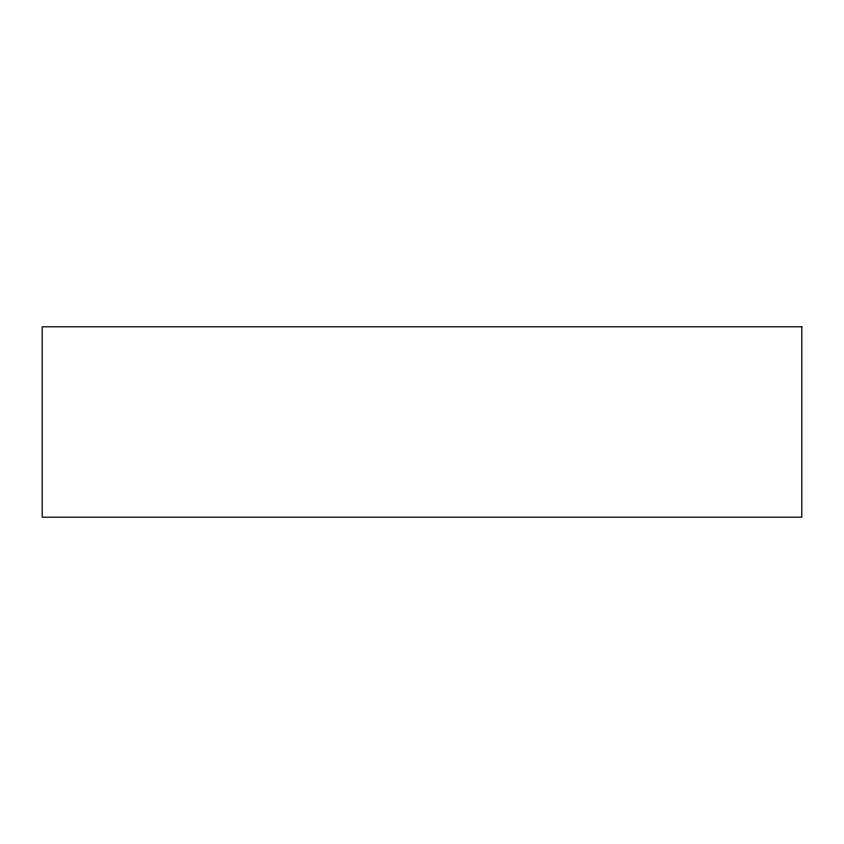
<?xml version="1.0" encoding="UTF-8"?>
<svg xmlns="http://www.w3.org/2000/svg" width="844" height="844" viewBox="0 0 844 844"><rect width="100%" height="100%" fill="white"/><g stroke="black" fill="none" stroke-linecap="round" stroke-linejoin="round"><path stroke-width="1.27" d="M801.8 326.797L42.2 326.797L42.2 517.203L801.8 517.203L801.8 326.797"/></g></svg>
